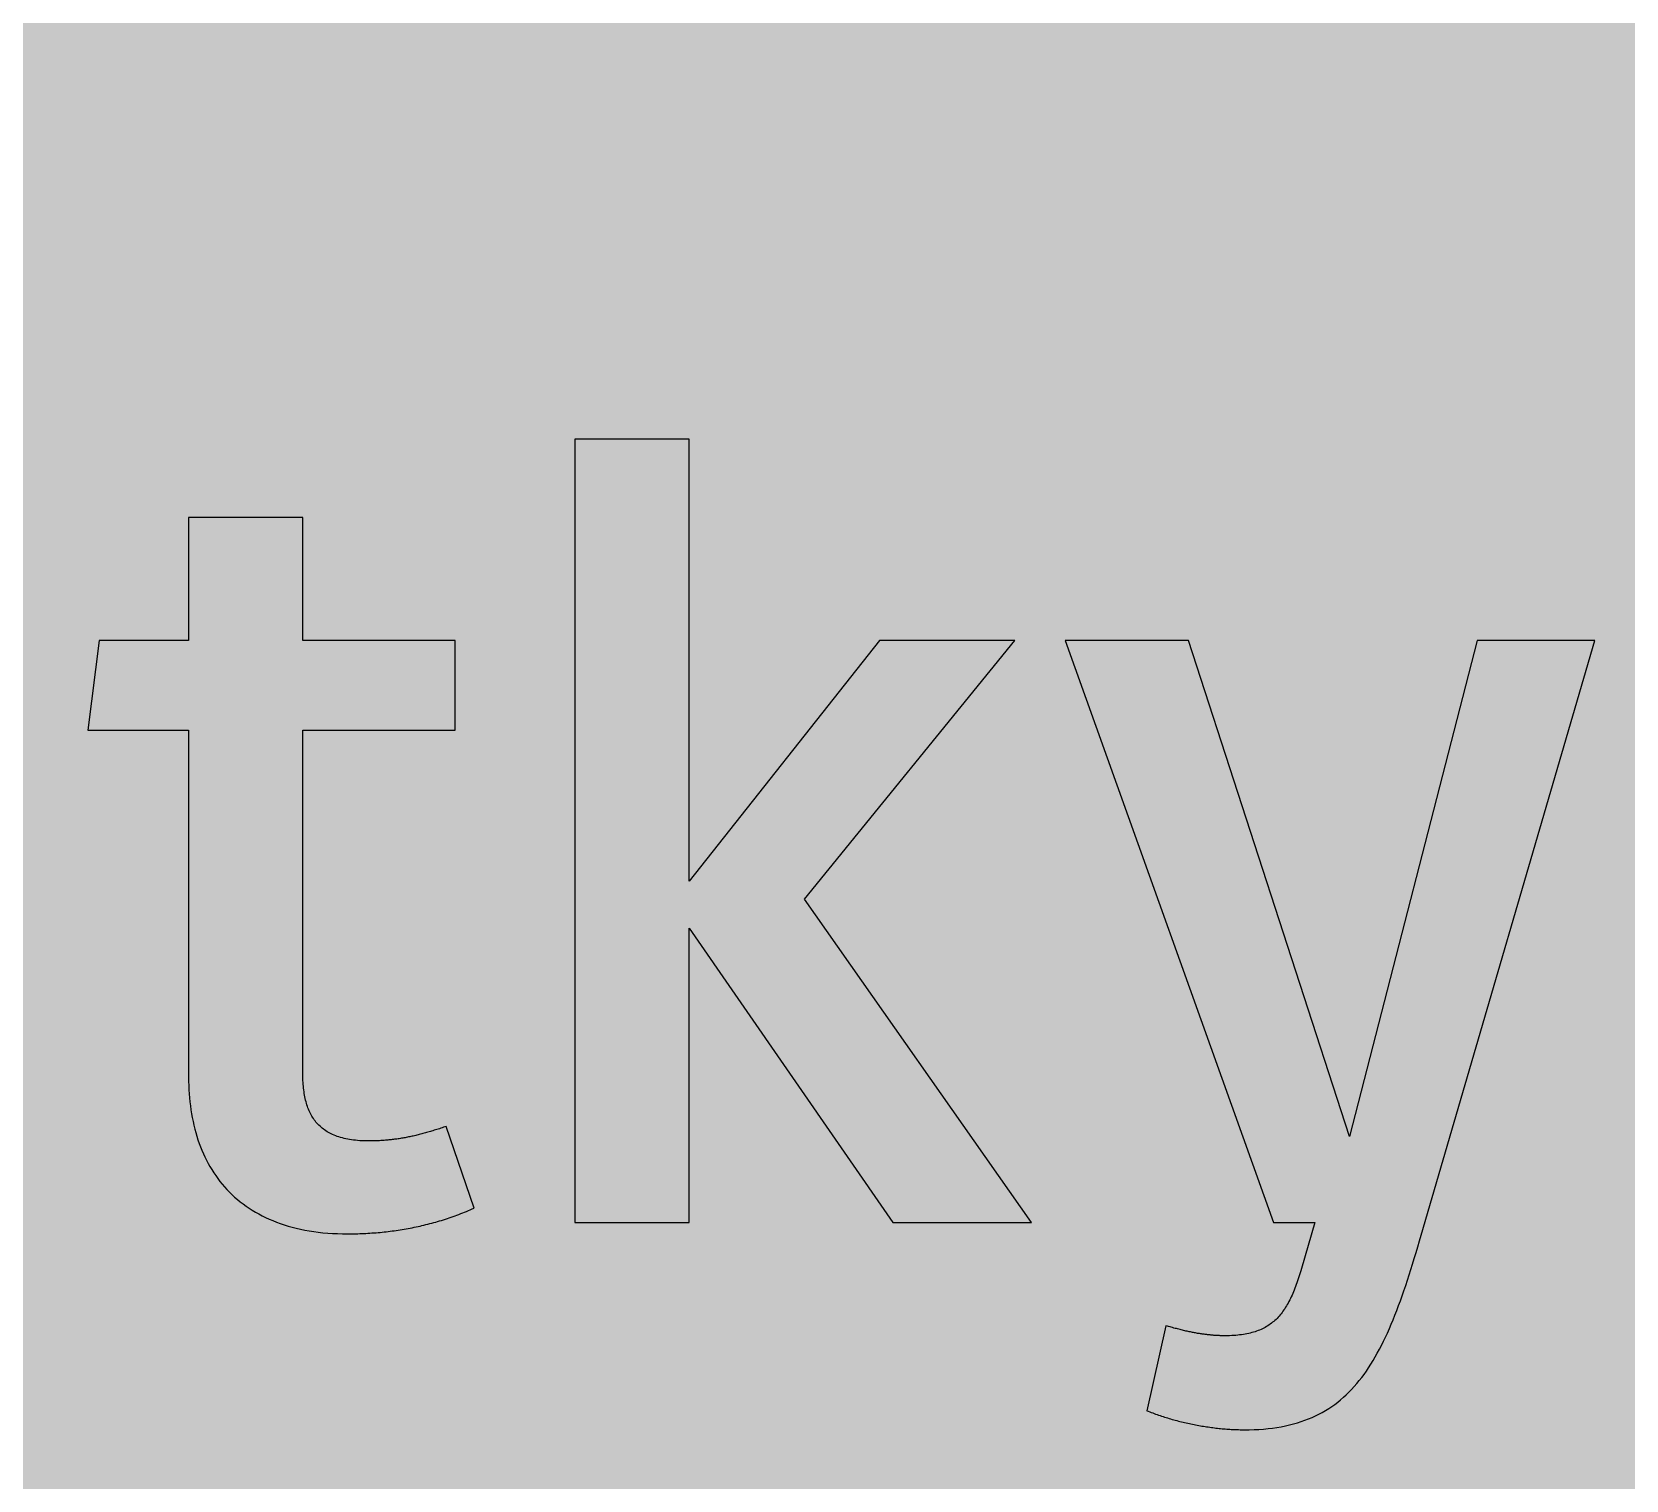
# Model space of a CAD drawing. Header units: millimetres. Extents: x 0 to 212, y 0 to 159.
# Drawn here: x 113 to 163.3, y 66 to 111.7 of the extents above; entities that cross this region are included whole.
import ezdxf

# ---------------------------------------------------------------- set-up
doc = ezdxf.new("R2010")
doc.units = ezdxf.units.MM

msp = doc.modelspace()

# ---------------------------------------------------------------- hatches: boundary and pattern name
for color, points in [(254, [(14.1633, 0.0536), (13.9878, 0.0533), (13.8125, 0.0559), (13.6373, 0.061), (13.462, 0.0686), (13.2893, 0.0787), (13.114, 0.0914), (12.9413, 0.1041), (12.7686, 0.1219), (12.5959, 0.1397), (12.4231, 0.16), (12.2504, 0.1829), (12.0777, 0.2057), (11.9075, 0.2337), (11.7373, 0.2616), (11.5672, 0.2921), (11.397, 0.3251), (11.2268, 0.3607), (11.0592, 0.3988), (10.8915, 0.4369), (10.7239, 0.4775), (10.5562, 0.5207), (10.3886, 0.5664), (10.2235, 0.6121), (10.0584, 0.6629), (9.8933, 0.7137), (9.7307, 0.7671), (9.5682, 0.8204), (9.4056, 0.8788), (9.2431, 0.9373), (9.083, 0.9982), (8.923, 1.0617), (8.763, 1.1252), (8.6055, 1.1938), (8.4455, 1.2624), (8.2906, 1.331), (8.1331, 1.4046), (7.9781, 1.4783), (7.8232, 1.5545), (7.6708, 1.6332), (7.5184, 1.7145), (7.366, 1.7958), (7.2161, 1.8796), (7.0663, 1.966), (6.919, 2.0523), (6.7716, 2.1438), (6.6243, 2.2352), (6.4795, 2.3266), (6.3348, 2.4232), (6.19, 2.5197), (6.0477, 2.6187), (5.908, 2.7178), (5.7683, 2.8194), (5.6286, 2.9235), (5.4915, 3.0302), (5.3543, 3.1369), (5.2197, 3.2461), (5.0851, 3.3579), (4.953, 3.4722), (4.8209, 3.5865), (4.6914, 3.7033), (4.5644, 3.8202), (4.4348, 3.9395), (4.3104, 4.0615), (4.1859, 4.1859), (4.0615, 4.3104), (3.9395, 4.4348), (3.8202, 4.5618), (3.7033, 4.6914), (3.5865, 4.8209), (3.4722, 4.953), (3.3579, 5.0851), (3.2487, 5.2197), (3.1369, 5.3543), (3.0302, 5.4915), (2.9235, 5.6286), (2.8194, 5.7683), (2.7178, 5.908), (2.6187, 6.0477), (2.5197, 6.19), (2.4232, 6.3348), (2.3266, 6.477), (2.2352, 6.6243), (2.1438, 6.7691), (2.0523, 6.919), (1.966, 7.0663), (1.8796, 7.2161), (1.7958, 7.366), (1.7145, 7.5184), (1.6332, 7.6708), (1.5545, 7.8232), (1.4783, 7.9781), (1.4046, 8.1331), (1.331, 8.2906), (1.2598, 8.4455), (1.1913, 8.603), (1.1252, 8.763), (1.0592, 8.923), (0.9982, 9.083), (0.9373, 9.2431), (0.8763, 9.4056), (0.8204, 9.5682), (0.7645, 9.7307), (0.7112, 9.8933), (0.6604, 10.0584), (0.6121, 10.2235), (0.5639, 10.3911), (0.5207, 10.5562), (0.4775, 10.7239), (0.4343, 10.8915), (0.3962, 11.0592), (0.3607, 11.2268), (0.3251, 11.397), (0.2921, 11.5672), (0.2616, 11.7373), (0.2311, 11.9075), (0.2057, 12.0802), (0.1803, 12.2504), (0.1575, 12.4231), (0.1372, 12.5959), (0.1194, 12.7686), (0.1041, 12.9413), (0.0889, 13.1166), (0.0787, 13.2893), (0.0686, 13.4645), (0.061, 13.6373), (0.0559, 13.8125), (0.0508, 13.9878), (0.0508, 14.163), (0.0522, 144.6925), (0.0508, 144.8664), (0.0559, 145.0416), (0.061, 145.2169), (0.0686, 145.3896), (0.0787, 145.5649), (0.0889, 145.7376), (0.1041, 145.9128), (0.1194, 146.0856), (0.1372, 146.2583), (0.1575, 146.431), (0.1803, 146.6037), (0.2057, 146.7739), (0.2311, 146.9466), (0.2616, 147.1168), (0.2921, 147.287), (0.3251, 147.4572), (0.3607, 147.6248), (0.3962, 147.795), (0.4343, 147.9626), (0.4775, 148.1303), (0.5207, 148.2979), (0.5639, 148.463), (0.6121, 148.6281), (0.6604, 148.7932), (0.7112, 148.9583), (0.7645, 149.1234), (0.8204, 149.286), (0.8763, 149.4485), (0.9373, 149.6111), (0.9982, 149.7711), (1.0592, 149.9311), (1.1252, 150.0911), (1.1913, 150.2486), (1.2598, 150.4061), (1.331, 150.5636), (1.4046, 150.7185), (1.4783, 150.876), (1.5545, 151.0284), (1.6332, 151.1833), (1.7145, 151.3357), (1.7958, 151.4856), (1.8796, 151.638), (1.966, 151.7879), (2.0523, 151.9352), (2.1438, 152.0825), (2.2352, 152.2298), (2.3266, 152.3746), (2.4232, 152.5194), (2.5197, 152.6616), (2.6187, 152.8039), (2.7178, 152.9461), (2.8194, 153.0858), (2.9235, 153.2255), (3.0302, 153.3627), (3.1369, 153.4973), (3.2487, 153.6344), (3.3579, 153.7665), (3.4722, 153.8986), (3.5865, 154.0307), (3.7033, 154.1602), (3.8202, 154.2898), (3.9395, 154.4168), (4.0615, 154.5438), (4.1859, 154.6682), (4.3104, 154.7901), (4.4348, 154.9121), (4.5644, 155.034), (4.6914, 155.1508), (4.8209, 155.2677), (4.953, 155.382), (5.0851, 155.4937), (5.2197, 155.6055), (5.3543, 155.7147), (5.4915, 155.8239), (5.6286, 155.9281), (5.7683, 156.0322), (5.908, 156.1338), (6.0477, 156.2354), (6.19, 156.3345), (6.3348, 156.431), (6.4795, 156.525), (6.6243, 156.6189), (6.7716, 156.7104), (6.919, 156.7993), (7.0663, 156.8882), (7.2161, 156.9745), (7.366, 157.0584), (7.5184, 157.1396), (7.6708, 157.2209), (7.8232, 157.2971), (7.9781, 157.3733), (8.1331, 157.4495), (8.2906, 157.5206), (8.4455, 157.5918), (8.6055, 157.6603), (8.763, 157.7289), (8.923, 157.7924), (9.083, 157.8559), (9.2431, 157.9169), (9.4056, 157.9753), (9.5682, 158.0337), (9.7307, 158.0871), (9.8933, 158.1404), (10.0584, 158.1912), (10.2235, 158.242), (10.3886, 158.2877), (10.5562, 158.3334), (10.7239, 158.3766), (10.8915, 158.4173), (11.0592, 158.4579), (11.2268, 158.4935), (11.397, 158.529), (11.5672, 158.562), (11.7373, 158.5925), (11.9075, 158.6205), (12.0777, 158.6484), (12.2504, 158.6713), (12.4231, 158.6941), (12.5959, 158.7144), (12.7686, 158.7322), (12.9413, 158.75), (13.114, 158.7627), (13.2893, 158.7754), (13.462, 158.7856), (13.6373, 158.7932), (13.8125, 158.7983), (13.9878, 158.8008), (14.163, 158.8033), (197.6078, 158.8036), (197.7822, 158.8008), (197.9574, 158.7983), (198.1327, 158.7932), (198.3054, 158.7856), (198.4807, 158.7754), (198.6534, 158.7627), (198.8287, 158.75), (199.0014, 158.7322), (199.1741, 158.7144), (199.3468, 158.6941), (199.5195, 158.6713), (199.6897, 158.6484), (199.8624, 158.6205), (200.0326, 158.5925), (200.2028, 158.562), (200.373, 158.529), (200.5432, 158.4935), (200.7108, 158.4579), (200.8784, 158.4173), (201.0461, 158.3766), (201.2137, 158.3334), (201.3788, 158.2877), (201.5465, 158.242), (201.7116, 158.1912), (201.8767, 158.1404), (202.0392, 158.0871), (202.2018, 158.0337), (202.3643, 157.9753), (202.5269, 157.9169), (202.6869, 157.8559), (202.8469, 157.7924), (203.007, 157.7289), (203.167, 157.6603), (203.3245, 157.5918), (203.4794, 157.5206), (203.6369, 157.4495), (203.7918, 157.3733), (203.9468, 157.2971), (204.0992, 157.2209), (204.2516, 157.1396), (204.404, 157.0584), (204.5538, 156.9745), (204.7037, 156.8882), (204.8535, 156.7993), (205.0009, 156.7104), (205.1456, 156.6189), (205.293, 156.525), (205.4352, 156.431), (205.58, 156.3345), (205.7222, 156.2354), (205.8619, 156.1338), (206.0016, 156.0322), (206.1413, 155.9281), (206.2785, 155.8239), (206.4156, 155.7147), (206.5503, 155.6055), (206.6849, 155.4937), (206.817, 155.382), (206.949, 155.2677), (207.0786, 155.1508), (207.2081, 155.034), (207.3351, 154.9121), (207.4596, 154.7901), (207.584, 154.6682), (207.7085, 154.5438), (207.8304, 154.4168), (207.9498, 154.2898), (208.0666, 154.1602), (208.1835, 154.0307), (208.2978, 153.8986), (208.4121, 153.7665), (208.5238, 153.6344), (208.6331, 153.4973), (208.7397, 153.3627), (208.8464, 153.2255), (208.9506, 153.0858), (209.0522, 152.9461), (209.1512, 152.8039), (209.2503, 152.6616), (209.3468, 152.5194), (209.4433, 152.3746), (209.5348, 152.2298), (209.6262, 152.0825), (209.7176, 151.9352), (209.804, 151.7879), (209.8904, 151.638), (209.9742, 151.4856), (210.0555, 151.3357), (210.1367, 151.1833), (210.2155, 151.0284), (210.2917, 150.876), (210.3653, 150.7185), (210.439, 150.5636), (210.5076, 150.4061), (210.5762, 150.2486), (210.6447, 150.0911), (210.7082, 149.9311), (210.7717, 149.7711), (210.8327, 149.6111), (210.8911, 149.4485), (210.9495, 149.286), (211.0029, 149.1234), (211.0562, 148.9583), (211.107, 148.7932), (211.1578, 148.6281), (211.2035, 148.463), (211.2493, 148.2979), (211.2924, 148.1303), (211.3331, 147.9626), (211.3712, 147.795), (211.4093, 147.6248), (211.4448, 147.4572), (211.4779, 147.287), (211.5083, 147.1168), (211.5363, 146.9466), (211.5642, 146.7739), (211.5871, 146.6037), (211.6099, 146.431), (211.6303, 146.2583), (211.648, 146.0856), (211.6658, 145.9128), (211.6785, 145.7376), (211.6912, 145.5649), (211.7014, 145.3896), (211.709, 145.2169), (211.7141, 145.0416), (211.7166, 144.8664), (211.7166, 144.6911), (211.7189, 14.1647), (211.7166, 13.9878), (211.7141, 13.8125), (211.709, 13.6373), (211.7014, 13.4645), (211.6912, 13.2893), (211.6785, 13.1166), (211.6658, 12.9413), (211.648, 12.7686), (211.6303, 12.5959), (211.6099, 12.4231), (211.5871, 12.2504), (211.5642, 12.0802), (211.5363, 11.9075), (211.5083, 11.7373), (211.4779, 11.5672), (211.4448, 11.397), (211.4093, 11.2268), (211.3712, 11.0592), (211.3331, 10.8915), (211.2924, 10.7239), (211.2493, 10.5562), (211.2035, 10.3911), (211.1578, 10.2235), (211.107, 10.0584), (211.0562, 9.8933), (211.0029, 9.7307), (210.9495, 9.5682), (210.8911, 9.4056), (210.8327, 9.2431), (210.7717, 9.083), (210.7082, 8.923), (210.6447, 8.763), (210.5762, 8.603), (210.5076, 8.4455), (210.439, 8.2906), (210.3653, 8.1331), (210.2917, 7.9781), (210.2155, 7.8232), (210.1367, 7.6708), (210.0555, 7.5184), (209.9742, 7.366), (209.8904, 7.2161), (209.804, 7.0663), (209.7176, 6.919), (209.6262, 6.7691), (209.5348, 6.6243), (209.4433, 6.477), (209.3468, 6.3348), (209.2503, 6.19), (209.1512, 6.0477), (209.0522, 5.908), (208.9506, 5.7683), (208.8464, 5.6286), (208.7397, 5.4915), (208.6331, 5.3543), (208.5238, 5.2197), (208.4121, 5.0851), (208.2978, 4.953), (208.1835, 4.8209), (208.0666, 4.6914), (207.9498, 4.5618), (207.8304, 4.4348), (207.7085, 4.3104), (207.584, 4.1859), (207.4596, 4.0615), (207.3351, 3.9395), (207.2081, 3.8202), (207.0786, 3.7033), (206.949, 3.5865), (206.817, 3.4722), (206.6849, 3.3579), (206.5503, 3.2461), (206.4156, 3.1369), (206.2785, 3.0302), (206.1413, 2.9235), (206.0016, 2.8194), (205.8619, 2.7178), (205.7222, 2.6187), (205.58, 2.5197), (205.4352, 2.4232), (205.293, 2.3266), (205.1456, 2.2352), (205.0009, 2.1438), (204.8535, 2.0523), (204.7037, 1.966), (204.5538, 1.8796), (204.404, 1.7958), (204.2516, 1.7145), (204.0992, 1.6332), (203.9468, 1.5545), (203.7918, 1.4783), (203.6369, 1.4046), (203.4794, 1.331), (203.3245, 1.2624), (203.167, 1.1938), (203.007, 1.1252), (202.8469, 1.0617), (202.6869, 0.9982), (202.5269, 0.9373), (202.3643, 0.8788), (202.2018, 0.8204), (202.0392, 0.7671), (201.8767, 0.7137), (201.7116, 0.6629), (201.5465, 0.6121), (201.3788, 0.5664), (201.2137, 0.5207), (201.0461, 0.4775), (200.8784, 0.4369), (200.7108, 0.3988), (200.5432, 0.3607), (200.373, 0.3251), (200.2028, 0.2921), (200.0326, 0.2616), (199.8624, 0.2337), (199.6897, 0.2057), (199.5195, 0.1829), (199.3468, 0.16), (199.1741, 0.1397), (199.0014, 0.1219), (198.8287, 0.1041), (198.6534, 0.0914), (198.4807, 0.0787), (198.3054, 0.0686), (198.1327, 0.061), (197.9574, 0.0559), (197.7822, 0.0533), (197.6069, 0.0533)]), (59, [(14.1633, 3.5814), (13.8887, 3.5839), (13.6169, 3.5941), (13.3477, 3.6119), (13.081, 3.6347), (12.8143, 3.6652), (12.5501, 3.7008), (12.2885, 3.7465), (12.0294, 3.7948), (11.7729, 3.8506), (11.5164, 3.9141), (11.2649, 3.9827), (11.016, 4.0564), (10.7671, 4.1351), (10.5232, 4.2215), (10.2819, 4.3129), (10.0432, 4.412), (9.8069, 4.5161), (9.5733, 4.6228), (9.3447, 4.7371), (9.1186, 4.8565), (8.8951, 4.9809), (8.6741, 5.113), (8.4582, 5.2476), (8.2448, 5.3873), (8.0366, 5.5321), (7.8308, 5.682), (7.6276, 5.8369), (7.4295, 5.9969), (7.2365, 6.1595), (7.046, 6.3297), (6.8605, 6.5024), (6.6777, 6.6802), (6.5024, 6.8605), (6.3271, 7.046), (6.1595, 7.2365), (5.9969, 7.432), (5.8369, 7.6302), (5.682, 7.8308), (5.5321, 8.0366), (5.3873, 8.2448), (5.2451, 8.4582), (5.1105, 8.6741), (4.9809, 8.8951), (4.8565, 9.1186), (4.7371, 9.3447), (4.6228, 9.5758), (4.5136, 9.8069), (4.4094, 10.0432), (4.3129, 10.2819), (4.2215, 10.5232), (4.1351, 10.7696), (4.0538, 11.016), (3.9802, 11.2649), (3.9116, 11.5189), (3.8506, 11.7729), (3.7948, 12.0294), (3.744, 12.2911), (3.7008, 12.5527), (3.6627, 12.8143), (3.6322, 13.081), (3.6093, 13.3502), (3.5916, 13.6195), (3.5814, 13.8913), (3.5789, 14.163), (3.58, 144.6925), (3.5814, 144.9654), (3.5916, 145.2347), (3.6093, 145.5064), (3.6322, 145.7731), (3.6627, 146.0398), (3.7008, 146.304), (3.744, 146.5656), (3.7948, 146.8247), (3.8506, 147.0812), (3.9116, 147.3352), (3.9802, 147.5892), (4.0538, 147.8382), (4.1351, 148.0845), (4.2215, 148.3309), (4.3129, 148.5722), (4.4094, 148.811), (4.5136, 149.0472), (4.6228, 149.2783), (4.7371, 149.5095), (4.8565, 149.7355), (4.9809, 149.9591), (5.1105, 150.1775), (5.2451, 150.3959), (5.3873, 150.6093), (5.5321, 150.8176), (5.682, 151.0233), (5.8369, 151.224), (5.9969, 151.4221), (6.1595, 151.6177), (6.3271, 151.8056), (6.5024, 151.9936), (6.6777, 152.1739), (6.8605, 152.3517), (7.046, 152.5245), (7.2365, 152.6946), (7.4295, 152.8572), (7.6276, 153.0172), (7.8308, 153.1722), (8.0366, 153.322), (8.2448, 153.4668), (8.4582, 153.6065), (8.6741, 153.7411), (8.8951, 153.8732), (9.1186, 153.9977), (9.3447, 154.117), (9.5733, 154.2313), (9.8069, 154.3406), (10.0432, 154.4422), (10.2819, 154.5412), (10.5232, 154.6327), (10.7671, 154.719), (11.016, 154.7978), (11.2649, 154.874), (11.5164, 154.9425), (11.7729, 155.0035), (12.0294, 155.0594), (12.2885, 155.1102), (12.5501, 155.1534), (12.8143, 155.1889), (13.081, 155.2194), (13.3477, 155.2448), (13.6169, 155.26), (13.8887, 155.2702), (14.163, 155.2753), (197.6078, 155.2758), (197.8787, 155.2702), (198.1505, 155.26), (198.4197, 155.2448), (198.689, 155.2194), (198.9557, 155.1889), (199.2173, 155.1534), (199.4789, 155.1102), (199.7405, 155.0594), (199.9971, 155.0035), (200.2511, 154.9425), (200.5051, 154.874), (200.754, 154.7978), (201.0004, 154.719), (201.2467, 154.6327), (201.488, 154.5412), (201.7268, 154.4422), (201.963, 154.3406), (202.1942, 154.2313), (202.4253, 154.117), (202.6514, 153.9977), (202.8749, 153.8732), (203.0959, 153.7411), (203.3118, 153.6065), (203.5251, 153.4668), (203.7334, 153.322), (203.9391, 153.1722), (204.1398, 153.0172), (204.3379, 152.8572), (204.5335, 152.6946), (204.724, 152.5245), (204.9094, 152.3517), (205.0898, 152.1739), (205.2676, 151.9936), (205.4403, 151.8056), (205.6105, 151.6177), (205.773, 151.4221), (205.933, 151.224), (206.088, 151.0233), (206.2378, 150.8176), (206.3826, 150.6093), (206.5223, 150.3959), (206.6569, 150.1775), (206.789, 149.9591), (206.9135, 149.7355), (207.0329, 149.5095), (207.1472, 149.2783), (207.2538, 149.0472), (207.358, 148.811), (207.457, 148.5722), (207.5485, 148.3309), (207.6348, 148.0845), (207.7136, 147.8382), (207.7872, 147.5892), (207.8558, 147.3352), (207.9193, 147.0812), (207.9752, 146.8247), (208.0235, 146.5656), (208.0692, 146.304), (208.1047, 146.0398), (208.1352, 145.7731), (208.1581, 145.5064), (208.1759, 145.2347), (208.186, 144.9654), (208.1911, 144.6911), (208.1911, 14.1647), (208.186, 13.8913), (208.1759, 13.6195), (208.1581, 13.3502), (208.1352, 13.081), (208.1047, 12.8143), (208.0692, 12.5527), (208.0235, 12.2911), (207.9752, 12.0294), (207.9193, 11.7729), (207.8558, 11.5189), (207.7872, 11.2649), (207.7136, 11.016), (207.6348, 10.7696), (207.5485, 10.5232), (207.457, 10.2819), (207.358, 10.0432), (207.2538, 9.8069), (207.1472, 9.5758), (207.0329, 9.3447), (206.9135, 9.1186), (206.789, 8.8951), (206.6569, 8.6741), (206.5223, 8.4582), (206.3826, 8.2448), (206.2378, 8.0366), (206.088, 7.8308), (205.933, 7.6302), (205.773, 7.432), (205.6105, 7.2365), (205.4403, 7.046), (205.2676, 6.8605), (205.0898, 6.6802), (204.9094, 6.5024), (204.724, 6.3297), (204.5335, 6.1595), (204.3379, 5.9969), (204.1398, 5.8369), (203.9391, 5.682), (203.7334, 5.5321), (203.5251, 5.3873), (203.3118, 5.2476), (203.0959, 5.113), (202.8749, 4.9809), (202.6514, 4.8565), (202.4253, 4.7371), (202.1942, 4.6228), (201.963, 4.5161), (201.7268, 4.412), (201.488, 4.3129), (201.2467, 4.2215), (201.0004, 4.1351), (200.754, 4.0564), (200.5051, 3.9827), (200.2511, 3.9141), (199.9971, 3.8506), (199.7405, 3.7948), (199.4789, 3.7465), (199.2173, 3.7008), (198.9557, 3.6652), (198.689, 3.6347), (198.4197, 3.6119), (198.1505, 3.5941), (197.8787, 3.5839), (197.6069, 3.5789)]), (254, [(14.1633, 8.8731), (14.0259, 8.8748), (13.8887, 8.8798), (13.7541, 8.8875), (13.622, 8.9002), (13.4874, 8.9154), (13.3553, 8.9332), (13.2258, 8.9535), (13.0962, 8.9789), (12.9667, 9.0068), (12.8397, 9.0373), (12.7127, 9.0729), (12.5882, 9.1084), (12.4663, 9.1491), (12.3419, 9.1923), (12.2225, 9.238), (12.1031, 9.2888), (11.9837, 9.3396), (11.8694, 9.3929), (11.7526, 9.4513), (11.6408, 9.5098), (11.5291, 9.5733), (11.4198, 9.6368), (11.3106, 9.7053), (11.2039, 9.7765), (11.0998, 9.8476), (10.9957, 9.9238), (10.8966, 10), (10.7975, 10.0787), (10.6985, 10.1625), (10.6045, 10.2464), (10.5105, 10.3327), (10.4216, 10.4216), (10.3327, 10.5131), (10.2464, 10.6045), (10.16, 10.701), (10.0787, 10.7975), (10, 10.8966), (9.9212, 10.9982), (9.8476, 11.0998), (9.7739, 11.2039), (9.7053, 11.3106), (9.6368, 11.4198), (9.5707, 11.5291), (9.5098, 11.6408), (9.4488, 11.7551), (9.3929, 11.8694), (9.337, 11.9863), (9.2862, 12.1031), (9.238, 12.2225), (9.1923, 12.3444), (9.1491, 12.4663), (9.1084, 12.5908), (9.0703, 12.7152), (9.0373, 12.8397), (9.0068, 12.9692), (8.9789, 13.0962), (8.9535, 13.2258), (8.9306, 13.3579), (8.9129, 13.4899), (8.8976, 13.622), (8.8849, 13.7566), (8.8773, 13.8913), (8.8722, 14.0259), (8.8697, 14.163), (8.8717, 144.6925), (8.8722, 144.8283), (8.8773, 144.9629), (8.8849, 145.0975), (8.8976, 145.2321), (8.9129, 145.3642), (8.9306, 145.4963), (8.9535, 145.6284), (8.9789, 145.7579), (9.0068, 145.8849), (9.0373, 146.0144), (9.0703, 146.1389), (9.1084, 146.2634), (9.1491, 146.3878), (9.1923, 146.5097), (9.238, 146.6317), (9.2862, 146.751), (9.337, 146.8679), (9.3929, 146.9847), (9.4488, 147.099), (9.5098, 147.2133), (9.5707, 147.3251), (9.6368, 147.4343), (9.7053, 147.5435), (9.7739, 147.6502), (9.8476, 147.7543), (9.9212, 147.8559), (10, 147.9575), (10.0787, 148.0566), (10.16, 148.1531), (10.2464, 148.2496), (10.3327, 148.3411), (10.4216, 148.4325), (10.5105, 148.5214), (10.6045, 148.6078), (10.6985, 148.6916), (10.7975, 148.7754), (10.8966, 148.8542), (10.9957, 148.9304), (11.0998, 149.0066), (11.2039, 149.0777), (11.3106, 149.1488), (11.4198, 149.2174), (11.5291, 149.2809), (11.6408, 149.3444), (11.7526, 149.4028), (11.8694, 149.4612), (11.9837, 149.5146), (12.1031, 149.5679), (12.2225, 149.6162), (12.3419, 149.6619), (12.4663, 149.7051), (12.5882, 149.7457), (12.7127, 149.7813), (12.8397, 149.8168), (12.9667, 149.8473), (13.0962, 149.8752), (13.2258, 149.9006), (13.3553, 149.921), (13.4874, 149.9413), (13.622, 149.9565), (13.7541, 149.9667), (13.8887, 149.9768), (14.0259, 149.9819), (14.163, 149.9819), (197.6078, 149.9842), (197.7441, 149.9819), (197.8787, 149.9768), (198.0133, 149.9667), (198.1479, 149.9565), (198.28, 149.9413), (198.4121, 149.921), (198.5442, 149.9006), (198.6737, 149.8752), (198.8007, 149.8473), (198.9303, 149.8168), (199.0547, 149.7813), (199.1792, 149.7457), (199.3036, 149.7051), (199.4256, 149.6619), (199.5475, 149.6162), (199.6669, 149.5679), (199.7837, 149.5146), (199.9005, 149.4612), (200.0148, 149.4028), (200.1291, 149.3444), (200.2409, 149.2809), (200.3501, 149.2174), (200.4593, 149.1488), (200.566, 149.0777), (200.6702, 149.0066), (200.7718, 148.9304), (200.8734, 148.8542), (200.9724, 148.7754), (201.0689, 148.6916), (201.1655, 148.6078), (201.2569, 148.5214), (201.3483, 148.4325), (201.4372, 148.3411), (201.5236, 148.2496), (201.6074, 148.1531), (201.6912, 148.0566), (201.77, 147.9575), (201.8462, 147.8559), (201.9224, 147.7543), (201.9935, 147.6502), (202.0646, 147.5435), (202.1332, 147.4343), (202.1967, 147.3251), (202.2602, 147.2133), (202.3186, 147.099), (202.377, 146.9847), (202.4304, 146.8679), (202.4812, 146.751), (202.532, 146.6317), (202.5777, 146.5097), (202.6209, 146.3878), (202.6615, 146.2634), (202.6971, 146.1389), (202.7326, 146.0144), (202.7631, 145.8849), (202.7911, 145.7579), (202.8165, 145.6284), (202.8368, 145.4963), (202.8546, 145.3642), (202.8698, 145.2321), (202.8825, 145.0975), (202.8901, 144.9629), (202.8952, 144.8283), (202.8977, 144.6911), (202.8994, 14.1647), (202.8952, 14.0259), (202.8901, 13.8913), (202.8825, 13.7566), (202.8698, 13.622), (202.8546, 13.4899), (202.8368, 13.3579), (202.8165, 13.2258), (202.7911, 13.0962), (202.7631, 12.9692), (202.7326, 12.8397), (202.6971, 12.7152), (202.6615, 12.5908), (202.6209, 12.4663), (202.5777, 12.3444), (202.532, 12.2225), (202.4812, 12.1031), (202.4304, 11.9863), (202.377, 11.8694), (202.3186, 11.7551), (202.2602, 11.6408), (202.1967, 11.5291), (202.1332, 11.4198), (202.0646, 11.3106), (201.9935, 11.2039), (201.9224, 11.0998), (201.8462, 10.9982), (201.77, 10.8966), (201.6912, 10.7975), (201.6074, 10.701), (201.5236, 10.6045), (201.4372, 10.5131), (201.3483, 10.4216), (201.2569, 10.3327), (201.1655, 10.2464), (201.0689, 10.1625), (200.9724, 10.0787), (200.8734, 10), (200.7718, 9.9238), (200.6702, 9.8476), (200.566, 9.7765), (200.4593, 9.7053), (200.3501, 9.6368), (200.2409, 9.5733), (200.1291, 9.5098), (200.0148, 9.4513), (199.9005, 9.3929), (199.7837, 9.3396), (199.6669, 9.2888), (199.5475, 9.238), (199.4256, 9.1923), (199.3036, 9.1491), (199.1792, 9.1084), (199.0547, 9.0729), (198.9303, 9.0373), (198.8007, 9.0068), (198.6737, 8.9789), (198.5442, 8.9535), (198.4121, 8.9332), (198.28, 8.9154), (198.1479, 8.9002), (198.0133, 8.8875), (197.8787, 8.8798), (197.7441, 8.8748), (197.6069, 8.8722)]), (59, [(133.7388, 74.137), (133.7388, 83.4136), (140.159, 74.137), (144.5327, 74.137), (137.371, 84.3315), (144.0035, 92.48), (139.736, 92.48), (133.7388, 84.8967), (133.7388, 98.83), (130.139, 98.83), (130.139, 74.137)]), (59, [(117.9682, 78.7231), (117.9678, 78.5876), (117.9703, 78.4555), (117.9779, 78.326), (117.9855, 78.1964), (117.9957, 78.0669), (118.0084, 77.9399), (118.0236, 77.8129), (118.0414, 77.6884), (118.0592, 77.5665), (118.0821, 77.4446), (118.1075, 77.3227), (118.1329, 77.2058), (118.1633, 77.0865), (118.1938, 76.9722), (118.2268, 76.8579), (118.2624, 76.7436), (118.303, 76.6343), (118.3437, 76.5226), (118.3869, 76.4159), (118.4326, 76.3092), (118.4808, 76.2051), (118.5316, 76.1035), (118.585, 76.0019), (118.6409, 75.9028), (118.6993, 75.8063), (118.7602, 75.7098), (118.8237, 75.6183), (118.8872, 75.5269), (118.9558, 75.4355), (119.0269, 75.3491), (119.1006, 75.2627), (119.1768, 75.1815), (119.253, 75.1002), (119.3343, 75.0214), (119.4181, 74.9427), (119.5045, 74.869), (119.5934, 74.7954), (119.6823, 74.7268), (119.7762, 74.6582), (119.8728, 74.5922), (119.9718, 74.5287), (120.0734, 74.4677), (120.1776, 74.4093), (120.2842, 74.3534), (120.3935, 74.3001), (120.5052, 74.2467), (120.6195, 74.1985), (120.7364, 74.1528), (120.8557, 74.1096), (120.9777, 74.0689), (121.1047, 74.0283), (121.2317, 73.9927), (121.3612, 73.9597), (121.4958, 73.9292), (121.6304, 73.9038), (121.7701, 73.8784), (121.9124, 73.8556), (122.0546, 73.8378), (122.2019, 73.82), (122.3518, 73.8073), (122.5042, 73.7972), (122.6591, 73.7895), (122.8166, 73.7845), (122.9766, 73.7819), (123.0427, 73.7819), (123.1062, 73.7845), (123.1697, 73.7845), (123.2357, 73.787), (123.2992, 73.787), (123.3627, 73.7895), (123.4288, 73.7921), (123.4923, 73.7946), (123.5558, 73.7972), (123.6193, 73.8022), (123.6828, 73.8048), (123.7463, 73.8099), (123.8123, 73.8149), (123.8758, 73.82), (123.9393, 73.8251), (124.0028, 73.8302), (124.0663, 73.8353), (124.1298, 73.8429), (124.1933, 73.8505), (124.2568, 73.8581), (124.3178, 73.8657), (124.3813, 73.8734), (124.4448, 73.881), (124.5083, 73.8911), (124.5718, 73.8988), (124.6353, 73.9089), (124.6962, 73.9191), (124.7597, 73.9292), (124.8232, 73.9419), (124.8842, 73.9521), (124.9477, 73.9648), (125.0112, 73.9775), (125.0721, 73.9902), (125.1356, 74.0029), (125.1966, 74.0156), (125.2601, 74.0283), (125.3211, 74.0435), (125.382, 74.0588), (125.4455, 74.074), (125.5065, 74.0893), (125.5674, 74.1045), (125.6309, 74.1223), (125.6919, 74.1375), (125.7529, 74.1553), (125.8138, 74.1731), (125.8748, 74.1909), (125.9383, 74.2086), (125.9992, 74.229), (126.0602, 74.2493), (126.1212, 74.2671), (126.1821, 74.2874), (126.2405, 74.3077), (126.3015, 74.3306), (126.3625, 74.3509), (126.4234, 74.3737), (126.4844, 74.3966), (126.5428, 74.4195), (126.6038, 74.4423), (126.6647, 74.4677), (126.7231, 74.4906), (126.7841, 74.516), (126.8425, 74.5414), (126.9035, 74.5668), (126.9619, 74.5922), (126.0821, 77.1698), (126.0373, 77.155), (125.9967, 77.1398), (125.9535, 77.1246), (125.9103, 77.1119), (125.8697, 77.0966), (125.8291, 77.0839), (125.7884, 77.0712), (125.7452, 77.0585), (125.7071, 77.0458), (125.6665, 77.0331), (125.6259, 77.0204), (125.5852, 77.0077), (125.5471, 76.9976), (125.5065, 76.9849), (125.4684, 76.9747), (125.4277, 76.962), (125.3896, 76.9518), (125.3515, 76.9417), (125.3134, 76.9315), (125.2728, 76.9214), (125.2347, 76.9112), (125.1966, 76.9036), (125.161, 76.8934), (125.1229, 76.8833), (125.0848, 76.8756), (125.0467, 76.8655), (125.0112, 76.8579), (124.9731, 76.8502), (124.935, 76.8426), (124.8994, 76.835), (124.8613, 76.8274), (124.8258, 76.8198), (124.7877, 76.8121), (124.7521, 76.8071), (124.714, 76.7994), (124.6784, 76.7944), (124.6429, 76.7867), (124.6048, 76.7817), (124.5692, 76.7766), (124.5337, 76.7715), (124.4956, 76.7664), (124.46, 76.7613), (124.4244, 76.7563), (124.3863, 76.7512), (124.3508, 76.7486), (124.3152, 76.7436), (124.2771, 76.741), (124.2416, 76.7359), (124.2035, 76.7334), (124.1679, 76.7309), (124.1323, 76.7283), (124.0942, 76.7258), (124.0587, 76.7232), (124.0206, 76.7207), (123.985, 76.7182), (123.9469, 76.7156), (123.9114, 76.7156), (123.8733, 76.7131), (123.8352, 76.7131), (123.7996, 76.7105), (123.7615, 76.7105), (123.7234, 76.7105), (123.6853, 76.7105), (123.6472, 76.7105), (123.5735, 76.7105), (123.5024, 76.7131), (123.4313, 76.7156), (123.3627, 76.7182), (123.2941, 76.7232), (123.2281, 76.7309), (123.1646, 76.7385), (123.1011, 76.7461), (123.0401, 76.7563), (122.9817, 76.7664), (122.9233, 76.7766), (122.8649, 76.7893), (122.8115, 76.8045), (122.7557, 76.8198), (122.7049, 76.835), (122.6515, 76.8528), (122.6033, 76.8706), (122.555, 76.8909), (122.5067, 76.9112), (122.461, 76.9315), (122.4178, 76.9544), (122.3747, 76.9772), (122.3315, 77.0026), (122.2908, 77.028), (122.2527, 77.056), (122.2146, 77.0814), (122.1765, 77.1119), (122.141, 77.1398), (122.108, 77.1728), (122.0749, 77.2033), (122.0419, 77.2363), (122.0114, 77.2693), (121.981, 77.3049), (121.953, 77.3405), (121.9276, 77.3786), (121.8997, 77.4167), (121.8743, 77.4548), (121.8514, 77.4954), (121.8286, 77.536), (121.8057, 77.5767), (121.7854, 77.6199), (121.7651, 77.663), (121.7473, 77.7088), (121.7295, 77.7545), (121.7117, 77.8002), (121.6965, 77.8485), (121.6812, 77.8967), (121.6685, 77.945), (121.6558, 77.9958), (121.6431, 78.0466), (121.633, 78.0999), (121.6228, 78.1533), (121.6127, 78.2066), (121.605, 78.2625), (121.5974, 78.3184), (121.5898, 78.3742), (121.5847, 78.4327), (121.5796, 78.4911), (121.5771, 78.552), (121.572, 78.6105), (121.5695, 78.674), (121.5669, 78.7349), (121.5669, 78.7984), (121.5669, 78.8619), (121.5679, 89.6592), (126.3646, 89.6592), (126.3646, 92.48), (121.5679, 92.48), (121.5679, 96.3605), (117.9682, 96.3605), (117.9682, 92.48), (115.146, 92.48), (114.7932, 89.6592), (117.9682, 89.6592)]), (59, [(151.2355, 67.6106), (151.3916, 67.6097), (151.544, 67.6148), (151.6964, 67.6224), (151.8412, 67.6326), (151.986, 67.6478), (152.1257, 67.6631), (152.2628, 67.6834), (152.3975, 67.7062), (152.5295, 67.7316), (152.6591, 67.7621), (152.7835, 67.7926), (152.9055, 67.8282), (153.0274, 67.8663), (153.1442, 67.9069), (153.2585, 67.9501), (153.3703, 67.9983), (153.4795, 68.0466), (153.5862, 68.0999), (153.6903, 68.1558), (153.7945, 68.2168), (153.8935, 68.2777), (153.99, 68.3438), (154.0866, 68.4098), (154.1805, 68.4809), (154.2694, 68.5546), (154.3609, 68.6333), (154.4472, 68.7121), (154.5311, 68.7959), (154.6149, 68.8823), (154.6962, 68.9712), (154.7774, 69.0626), (154.8536, 69.1566), (154.9324, 69.2556), (155.006, 69.3547), (155.0797, 69.4588), (155.1508, 69.5655), (155.2219, 69.6747), (155.2905, 69.789), (155.3591, 69.9033), (155.4251, 70.0227), (155.4912, 70.1446), (155.5572, 70.2691), (155.6207, 70.3961), (155.6817, 70.5256), (155.7426, 70.6577), (155.8036, 70.7949), (155.8646, 70.9346), (155.923, 71.0768), (155.9814, 71.2216), (156.0373, 71.3689), (156.0957, 71.5213), (156.1516, 71.6737), (156.2075, 71.8312), (156.2633, 71.9912), (156.3192, 72.1538), (156.3726, 72.3189), (156.4284, 72.4865), (156.4818, 72.6592), (156.5377, 72.832), (156.591, 73.0098), (156.6443, 73.1901), (156.7002, 73.373), (156.7536, 73.5584), (156.8094, 73.7464), (162.2778, 92.48), (158.5736, 92.48), (154.5526, 76.853), (149.4716, 92.48), (145.591, 92.48), (152.1534, 74.137), (153.4583, 74.137), (153.0354, 72.6899), (153.0147, 72.6211), (152.9944, 72.5551), (152.974, 72.4891), (152.9537, 72.4256), (152.9334, 72.3646), (152.9131, 72.3011), (152.8928, 72.2427), (152.8699, 72.1817), (152.8496, 72.1233), (152.8267, 72.0674), (152.8039, 72.0115), (152.7835, 71.9557), (152.7607, 71.9023), (152.7378, 71.849), (152.7124, 71.7982), (152.6896, 71.7474), (152.6642, 71.6991), (152.6388, 71.6509), (152.6134, 71.6026), (152.588, 71.5569), (152.5626, 71.5112), (152.5346, 71.468), (152.5067, 71.4248), (152.4787, 71.3842), (152.4508, 71.3435), (152.4229, 71.3029), (152.3924, 71.2648), (152.3619, 71.2267), (152.3289, 71.1911), (152.2984, 71.1556), (152.2654, 71.12), (152.2324, 71.087), (152.1968, 71.0565), (152.1612, 71.0235), (152.1257, 70.9955), (152.0901, 70.9651), (152.052, 70.9371), (152.0139, 70.9117), (151.9733, 70.8838), (151.9326, 70.8609), (151.892, 70.8355), (151.8488, 70.8127), (151.8056, 70.7923), (151.7625, 70.772), (151.7167, 70.7517), (151.671, 70.7339), (151.6228, 70.7161), (151.5745, 70.6984), (151.5262, 70.6831), (151.4754, 70.6704), (151.4221, 70.6552), (151.3713, 70.6425), (151.3154, 70.6323), (151.2595, 70.6222), (151.2037, 70.612), (151.1452, 70.6044), (151.0868, 70.5968), (151.0259, 70.5891), (150.9649, 70.5841), (150.9014, 70.579), (150.8379, 70.5764), (150.7719, 70.5739), (150.7033, 70.5714), (150.6347, 70.5714), (150.6169, 70.5714), (150.6017, 70.5714), (150.5839, 70.5714), (150.5661, 70.5714), (150.5483, 70.5739), (150.528, 70.5739), (150.5102, 70.5739), (150.4899, 70.5739), (150.4721, 70.5739), (150.4518, 70.5764), (150.4315, 70.5764), (150.4112, 70.5764), (150.3883, 70.579), (150.368, 70.579), (150.3451, 70.5815), (150.3223, 70.5815), (150.2994, 70.5841), (150.2766, 70.5841), (150.2537, 70.5866), (150.2308, 70.5891), (150.2054, 70.5917), (150.18, 70.5942), (150.1546, 70.5968), (150.1292, 70.5993), (150.1038, 70.6018), (150.0784, 70.6044), (150.0505, 70.6069), (150.0251, 70.6095), (149.9972, 70.6145), (149.9692, 70.6171), (149.9413, 70.6222), (149.9108, 70.6247), (149.8829, 70.6298), (149.8524, 70.6349), (149.8219, 70.6374), (149.7914, 70.6425), (149.7609, 70.6476), (149.7305, 70.6526), (149.7, 70.6603), (149.667, 70.6653), (149.6339, 70.6704), (149.6009, 70.678), (149.5679, 70.6831), (149.5349, 70.6907), (149.4993, 70.6984), (149.4663, 70.706), (149.4307, 70.7136), (149.3952, 70.7212), (149.3596, 70.7288), (149.3215, 70.7365), (149.286, 70.7466), (149.2479, 70.7542), (149.2098, 70.7644), (149.1717, 70.7746), (149.1336, 70.7847), (149.0955, 70.7949), (149.0548, 70.805), (149.0142, 70.8152), (148.9735, 70.8279), (148.9329, 70.8381), (148.8923, 70.8508), (148.8491, 70.8635), (148.8084, 70.8762), (148.7653, 70.8889), (148.1667, 68.2099), (148.209, 68.1914), (148.2547, 68.1736), (148.3004, 68.1558), (148.3462, 68.138), (148.3919, 68.1203), (148.4376, 68.105), (148.4859, 68.0872), (148.5316, 68.072), (148.5773, 68.0542), (148.6256, 68.039), (148.6738, 68.0237), (148.7195, 68.0085), (148.7678, 67.9933), (148.8161, 67.9806), (148.8643, 67.9653), (148.9126, 67.9501), (148.9608, 67.9374), (149.0091, 67.9247), (149.0574, 67.9094), (149.1082, 67.8967), (149.1564, 67.884), (149.2047, 67.8713), (149.2555, 67.8612), (149.3037, 67.8485), (149.352, 67.8358), (149.4028, 67.8256), (149.4511, 67.8155), (149.5019, 67.8028), (149.5501, 67.7926), (149.6009, 67.7824), (149.6492, 67.7723), (149.7, 67.7621), (149.7482, 67.7545), (149.799, 67.7443), (149.8498, 67.7367), (149.8981, 67.7266), (149.9489, 67.7189), (149.9972, 67.7113), (150.0454, 67.7037), (150.0962, 67.6961), (150.1445, 67.6885), (150.1953, 67.6834), (150.2435, 67.6758), (150.2918, 67.6707), (150.3401, 67.6631), (150.3909, 67.658), (150.4391, 67.6529), (150.4874, 67.6478), (150.5356, 67.6427), (150.5839, 67.6402), (150.6322, 67.6351), (150.6779, 67.63), (150.7261, 67.6275), (150.7744, 67.625), (150.8201, 67.6224), (150.8684, 67.6199), (150.9141, 67.6173), (150.9624, 67.6148), (151.0081, 67.6123), (151.0538, 67.6123), (151.0995, 67.6097), (151.1452, 67.6097), (151.1884, 67.6097), (151.2341, 67.6097)])]:
    msp.add_hatch(color=color).paths.add_polyline_path(points)

# ---------------------------------------------------------------- linework, layer by layer
at = {"color": 59}
for points in [[(133.7388, 74.137), (133.7388, 83.4136), (140.159, 74.137), (144.5327, 74.137), (137.371, 84.3315), (144.0035, 92.48), (139.736, 92.48), (133.7388, 84.8967), (133.7388, 98.83), (130.139, 98.83), (130.139, 74.137), (133.7388, 74.137)], [(117.9682, 78.7231), (117.9678, 78.5876), (117.9703, 78.4555), (117.9779, 78.326), (117.9855, 78.1964), (117.9957, 78.0669), (118.0084, 77.9399), (118.0236, 77.8129), (118.0414, 77.6884), (118.0592, 77.5665), (118.0821, 77.4446), (118.1075, 77.3227), (118.1329, 77.2058), (118.1633, 77.0865), (118.1938, 76.9722), (118.2268, 76.8579), (118.2624, 76.7436), (118.303, 76.6343), (118.3437, 76.5226), (118.3869, 76.4159), (118.4326, 76.3092), (118.4808, 76.2051), (118.5316, 76.1035), (118.585, 76.0019), (118.6409, 75.9028), (118.6993, 75.8063), (118.7602, 75.7098), (118.8237, 75.6183), (118.8872, 75.5269), (118.9558, 75.4355), (119.0269, 75.3491), (119.1006, 75.2627), (119.1768, 75.1815), (119.253, 75.1002), (119.3343, 75.0214), (119.4181, 74.9427), (119.5045, 74.869), (119.5934, 74.7954), (119.6823, 74.7268), (119.7762, 74.6582), (119.8728, 74.5922), (119.9718, 74.5287), (120.0734, 74.4677), (120.1776, 74.4093), (120.2842, 74.3534), (120.3935, 74.3001), (120.5052, 74.2467), (120.6195, 74.1985), (120.7364, 74.1528), (120.8557, 74.1096), (120.9777, 74.0689), (121.1047, 74.0283), (121.2317, 73.9927), (121.3612, 73.9597), (121.4958, 73.9292), (121.6304, 73.9038), (121.7701, 73.8784), (121.9124, 73.8556), (122.0546, 73.8378), (122.2019, 73.82), (122.3518, 73.8073), (122.5042, 73.7972), (122.6591, 73.7895), (122.8166, 73.7845), (122.9766, 73.7819), (123.0427, 73.7819), (123.1062, 73.7845), (123.1697, 73.7845), (123.2357, 73.787), (123.2992, 73.787), (123.3627, 73.7895), (123.4288, 73.7921), (123.4923, 73.7946), (123.5558, 73.7972), (123.6193, 73.8022), (123.6828, 73.8048), (123.7463, 73.8099), (123.8123, 73.8149), (123.8758, 73.82), (123.9393, 73.8251), (124.0028, 73.8302), (124.0663, 73.8353), (124.1298, 73.8429), (124.1933, 73.8505), (124.2568, 73.8581), (124.3178, 73.8657), (124.3813, 73.8734), (124.4448, 73.881), (124.5083, 73.8911), (124.5718, 73.8988), (124.6353, 73.9089), (124.6962, 73.9191), (124.7597, 73.9292), (124.8232, 73.9419), (124.8842, 73.9521), (124.9477, 73.9648), (125.0112, 73.9775), (125.0721, 73.9902), (125.1356, 74.0029), (125.1966, 74.0156), (125.2601, 74.0283), (125.3211, 74.0435), (125.382, 74.0588), (125.4455, 74.074), (125.5065, 74.0893), (125.5674, 74.1045), (125.6309, 74.1223), (125.6919, 74.1375), (125.7529, 74.1553), (125.8138, 74.1731), (125.8748, 74.1909), (125.9383, 74.2086), (125.9992, 74.229), (126.0602, 74.2493), (126.1212, 74.2671), (126.1821, 74.2874), (126.2405, 74.3077), (126.3015, 74.3306), (126.3625, 74.3509), (126.4234, 74.3737), (126.4844, 74.3966), (126.5428, 74.4195), (126.6038, 74.4423), (126.6647, 74.4677), (126.7231, 74.4906), (126.7841, 74.516), (126.8425, 74.5414), (126.9035, 74.5668), (126.9619, 74.5922), (126.0821, 77.1698), (126.0373, 77.155), (125.9967, 77.1398), (125.9535, 77.1246), (125.9103, 77.1119), (125.8697, 77.0966), (125.8291, 77.0839), (125.7884, 77.0712), (125.7452, 77.0585), (125.7071, 77.0458), (125.6665, 77.0331), (125.6259, 77.0204), (125.5852, 77.0077), (125.5471, 76.9976), (125.5065, 76.9849), (125.4684, 76.9747), (125.4277, 76.962), (125.3896, 76.9518), (125.3515, 76.9417), (125.3134, 76.9315), (125.2728, 76.9214), (125.2347, 76.9112), (125.1966, 76.9036), (125.161, 76.8934), (125.1229, 76.8833), (125.0848, 76.8756), (125.0467, 76.8655), (125.0112, 76.8579), (124.9731, 76.8502), (124.935, 76.8426), (124.8994, 76.835), (124.8613, 76.8274), (124.8258, 76.8198), (124.7877, 76.8121), (124.7521, 76.8071), (124.714, 76.7994), (124.6784, 76.7944), (124.6429, 76.7867), (124.6048, 76.7817), (124.5692, 76.7766), (124.5337, 76.7715), (124.4956, 76.7664), (124.46, 76.7613), (124.4244, 76.7563), (124.3863, 76.7512), (124.3508, 76.7486), (124.3152, 76.7436), (124.2771, 76.741), (124.2416, 76.7359), (124.2035, 76.7334), (124.1679, 76.7309), (124.1323, 76.7283), (124.0942, 76.7258), (124.0587, 76.7232), (124.0206, 76.7207), (123.985, 76.7182), (123.9469, 76.7156), (123.9114, 76.7156), (123.8733, 76.7131), (123.8352, 76.7131), (123.7996, 76.7105), (123.7615, 76.7105), (123.7234, 76.7105), (123.6853, 76.7105), (123.6472, 76.7105), (123.5735, 76.7105), (123.5024, 76.7131), (123.4313, 76.7156), (123.3627, 76.7182), (123.2941, 76.7232), (123.2281, 76.7309), (123.1646, 76.7385), (123.1011, 76.7461), (123.0401, 76.7563), (122.9817, 76.7664), (122.9233, 76.7766), (122.8649, 76.7893), (122.8115, 76.8045), (122.7557, 76.8198), (122.7049, 76.835), (122.6515, 76.8528), (122.6033, 76.8706), (122.555, 76.8909), (122.5067, 76.9112), (122.461, 76.9315), (122.4178, 76.9544), (122.3747, 76.9772), (122.3315, 77.0026), (122.2908, 77.028), (122.2527, 77.056), (122.2146, 77.0814), (122.1765, 77.1119), (122.141, 77.1398), (122.108, 77.1728), (122.0749, 77.2033), (122.0419, 77.2363), (122.0114, 77.2693), (121.981, 77.3049), (121.953, 77.3405), (121.9276, 77.3786), (121.8997, 77.4167), (121.8743, 77.4548), (121.8514, 77.4954), (121.8286, 77.536), (121.8057, 77.5767), (121.7854, 77.6199), (121.7651, 77.663), (121.7473, 77.7088), (121.7295, 77.7545), (121.7117, 77.8002), (121.6965, 77.8485), (121.6812, 77.8967), (121.6685, 77.945), (121.6558, 77.9958), (121.6431, 78.0466), (121.633, 78.0999), (121.6228, 78.1533), (121.6127, 78.2066), (121.605, 78.2625), (121.5974, 78.3184), (121.5898, 78.3742), (121.5847, 78.4327), (121.5796, 78.4911), (121.5771, 78.552), (121.572, 78.6105), (121.5695, 78.674), (121.5669, 78.7349), (121.5669, 78.7984), (121.5669, 78.8619), (121.5679, 89.6592), (126.3646, 89.6592), (126.3646, 92.48), (121.5679, 92.48), (121.5679, 96.3605), (117.9682, 96.3605), (117.9682, 92.48), (115.146, 92.48), (114.7932, 89.6592), (117.9682, 89.6592), (117.9682, 78.7231)], [(151.2355, 67.6106), (151.3916, 67.6097), (151.544, 67.6148), (151.6964, 67.6224), (151.8412, 67.6326), (151.986, 67.6478), (152.1257, 67.6631), (152.2628, 67.6834), (152.3975, 67.7062), (152.5295, 67.7316), (152.6591, 67.7621), (152.7835, 67.7926), (152.9055, 67.8282), (153.0274, 67.8663), (153.1442, 67.9069), (153.2585, 67.9501), (153.3703, 67.9983), (153.4795, 68.0466), (153.5862, 68.0999), (153.6903, 68.1558), (153.7945, 68.2168), (153.8935, 68.2777), (153.99, 68.3438), (154.0866, 68.4098), (154.1805, 68.4809), (154.2694, 68.5546), (154.3609, 68.6333), (154.4472, 68.7121), (154.5311, 68.7959), (154.6149, 68.8823), (154.6962, 68.9712), (154.7774, 69.0626), (154.8536, 69.1566), (154.9324, 69.2556), (155.006, 69.3547), (155.0797, 69.4588), (155.1508, 69.5655), (155.2219, 69.6747), (155.2905, 69.789), (155.3591, 69.9033), (155.4251, 70.0227), (155.4912, 70.1446), (155.5572, 70.2691), (155.6207, 70.3961), (155.6817, 70.5256), (155.7426, 70.6577), (155.8036, 70.7949), (155.8646, 70.9346), (155.923, 71.0768), (155.9814, 71.2216), (156.0373, 71.3689), (156.0957, 71.5213), (156.1516, 71.6737), (156.2075, 71.8312), (156.2633, 71.9912), (156.3192, 72.1538), (156.3726, 72.3189), (156.4284, 72.4865), (156.4818, 72.6592), (156.5377, 72.832), (156.591, 73.0098), (156.6443, 73.1901), (156.7002, 73.373), (156.7536, 73.5584), (156.8094, 73.7464), (162.2778, 92.48), (158.5736, 92.48), (154.5526, 76.853), (149.4716, 92.48), (145.591, 92.48), (152.1534, 74.137), (153.4583, 74.137), (153.0354, 72.6899), (153.0147, 72.6211), (152.9944, 72.5551), (152.974, 72.4891), (152.9537, 72.4256), (152.9334, 72.3646), (152.9131, 72.3011), (152.8928, 72.2427), (152.8699, 72.1817), (152.8496, 72.1233), (152.8267, 72.0674), (152.8039, 72.0115), (152.7835, 71.9557), (152.7607, 71.9023), (152.7378, 71.849), (152.7124, 71.7982), (152.6896, 71.7474), (152.6642, 71.6991), (152.6388, 71.6509), (152.6134, 71.6026), (152.588, 71.5569), (152.5626, 71.5112), (152.5346, 71.468), (152.5067, 71.4248), (152.4787, 71.3842), (152.4508, 71.3435), (152.4229, 71.3029), (152.3924, 71.2648), (152.3619, 71.2267), (152.3289, 71.1911), (152.2984, 71.1556), (152.2654, 71.12), (152.2324, 71.087), (152.1968, 71.0565), (152.1612, 71.0235), (152.1257, 70.9955), (152.0901, 70.9651), (152.052, 70.9371), (152.0139, 70.9117), (151.9733, 70.8838), (151.9326, 70.8609), (151.892, 70.8355), (151.8488, 70.8127), (151.8056, 70.7923), (151.7625, 70.772), (151.7167, 70.7517), (151.671, 70.7339), (151.6228, 70.7161), (151.5745, 70.6984), (151.5262, 70.6831), (151.4754, 70.6704), (151.4221, 70.6552), (151.3713, 70.6425), (151.3154, 70.6323), (151.2595, 70.6222), (151.2037, 70.612), (151.1452, 70.6044), (151.0868, 70.5968), (151.0259, 70.5891), (150.9649, 70.5841), (150.9014, 70.579), (150.8379, 70.5764), (150.7719, 70.5739), (150.7033, 70.5714), (150.6347, 70.5714), (150.6169, 70.5714), (150.6017, 70.5714), (150.5839, 70.5714), (150.5661, 70.5714), (150.5483, 70.5739), (150.528, 70.5739), (150.5102, 70.5739), (150.4899, 70.5739), (150.4721, 70.5739), (150.4518, 70.5764), (150.4315, 70.5764), (150.4112, 70.5764), (150.3883, 70.579), (150.368, 70.579), (150.3451, 70.5815), (150.3223, 70.5815), (150.2994, 70.5841), (150.2766, 70.5841), (150.2537, 70.5866), (150.2308, 70.5891), (150.2054, 70.5917), (150.18, 70.5942), (150.1546, 70.5968), (150.1292, 70.5993), (150.1038, 70.6018), (150.0784, 70.6044), (150.0505, 70.6069), (150.0251, 70.6095), (149.9972, 70.6145), (149.9692, 70.6171), (149.9413, 70.6222), (149.9108, 70.6247), (149.8829, 70.6298), (149.8524, 70.6349), (149.8219, 70.6374), (149.7914, 70.6425), (149.7609, 70.6476), (149.7305, 70.6526), (149.7, 70.6603), (149.667, 70.6653), (149.6339, 70.6704), (149.6009, 70.678), (149.5679, 70.6831), (149.5349, 70.6907), (149.4993, 70.6984), (149.4663, 70.706), (149.4307, 70.7136), (149.3952, 70.7212), (149.3596, 70.7288), (149.3215, 70.7365), (149.286, 70.7466), (149.2479, 70.7542), (149.2098, 70.7644), (149.1717, 70.7746), (149.1336, 70.7847), (149.0955, 70.7949), (149.0548, 70.805), (149.0142, 70.8152), (148.9735, 70.8279), (148.9329, 70.8381), (148.8923, 70.8508), (148.8491, 70.8635), (148.8084, 70.8762), (148.7653, 70.8889), (148.1667, 68.2099), (148.209, 68.1914), (148.2547, 68.1736), (148.3004, 68.1558), (148.3462, 68.138), (148.3919, 68.1203), (148.4376, 68.105), (148.4859, 68.0872), (148.5316, 68.072), (148.5773, 68.0542), (148.6256, 68.039), (148.6738, 68.0237), (148.7195, 68.0085), (148.7678, 67.9933), (148.8161, 67.9806), (148.8643, 67.9653), (148.9126, 67.9501), (148.9608, 67.9374), (149.0091, 67.9247), (149.0574, 67.9094), (149.1082, 67.8967), (149.1564, 67.884), (149.2047, 67.8713), (149.2555, 67.8612), (149.3037, 67.8485), (149.352, 67.8358), (149.4028, 67.8256), (149.4511, 67.8155), (149.5019, 67.8028), (149.5501, 67.7926), (149.6009, 67.7824), (149.6492, 67.7723), (149.7, 67.7621), (149.7482, 67.7545), (149.799, 67.7443), (149.8498, 67.7367), (149.8981, 67.7266), (149.9489, 67.7189), (149.9972, 67.7113), (150.0454, 67.7037), (150.0962, 67.6961), (150.1445, 67.6885), (150.1953, 67.6834), (150.2435, 67.6758), (150.2918, 67.6707), (150.3401, 67.6631), (150.3909, 67.658), (150.4391, 67.6529), (150.4874, 67.6478), (150.5356, 67.6427), (150.5839, 67.6402), (150.6322, 67.6351), (150.6779, 67.63), (150.7261, 67.6275), (150.7744, 67.625), (150.8201, 67.6224), (150.8684, 67.6199), (150.9141, 67.6173), (150.9624, 67.6148), (151.0081, 67.6123), (151.0538, 67.6123), (151.0995, 67.6097), (151.1452, 67.6097), (151.1884, 67.6097), (151.2341, 67.6097), (151.2355, 67.6106)]]:
    msp.add_lwpolyline(points, dxfattribs=at)

doc.saveas('drawing.dxf')
